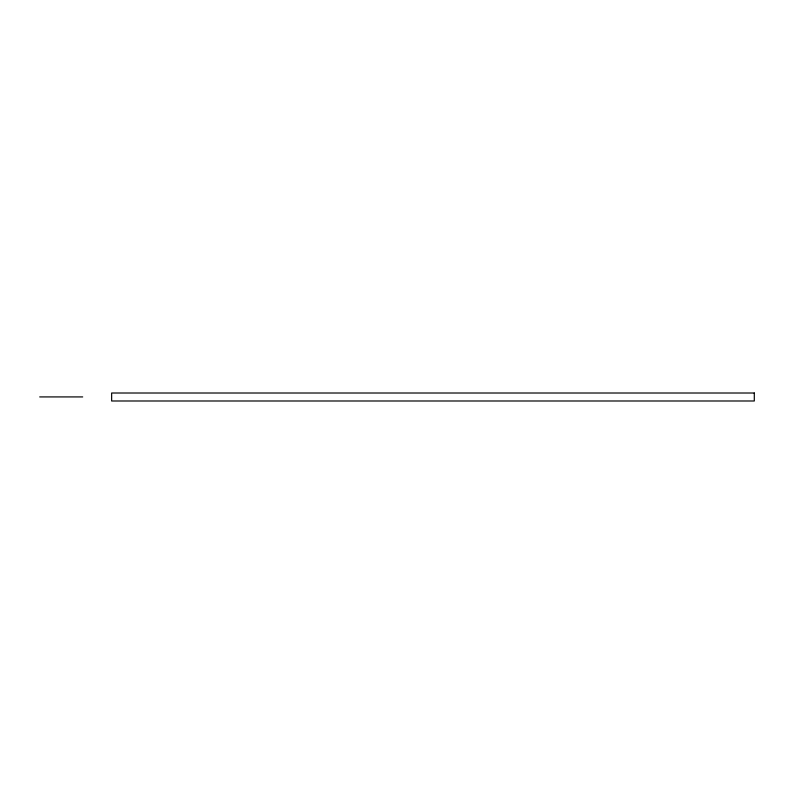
<?xml version="1.0" encoding="UTF-8"?>
<svg xmlns="http://www.w3.org/2000/svg" width="794" height="794" viewBox="0 0 794 794"><rect width="100%" height="100%" fill="white"/><g stroke="black" fill="none" stroke-linecap="round" stroke-linejoin="round"><path stroke-width="1.19" d="M39.7 396.921L82.695 396.921M754.3 393.01L111.646 393.01L111.646 400.99L754.3 400.99L754.3 393.01"/></g></svg>
